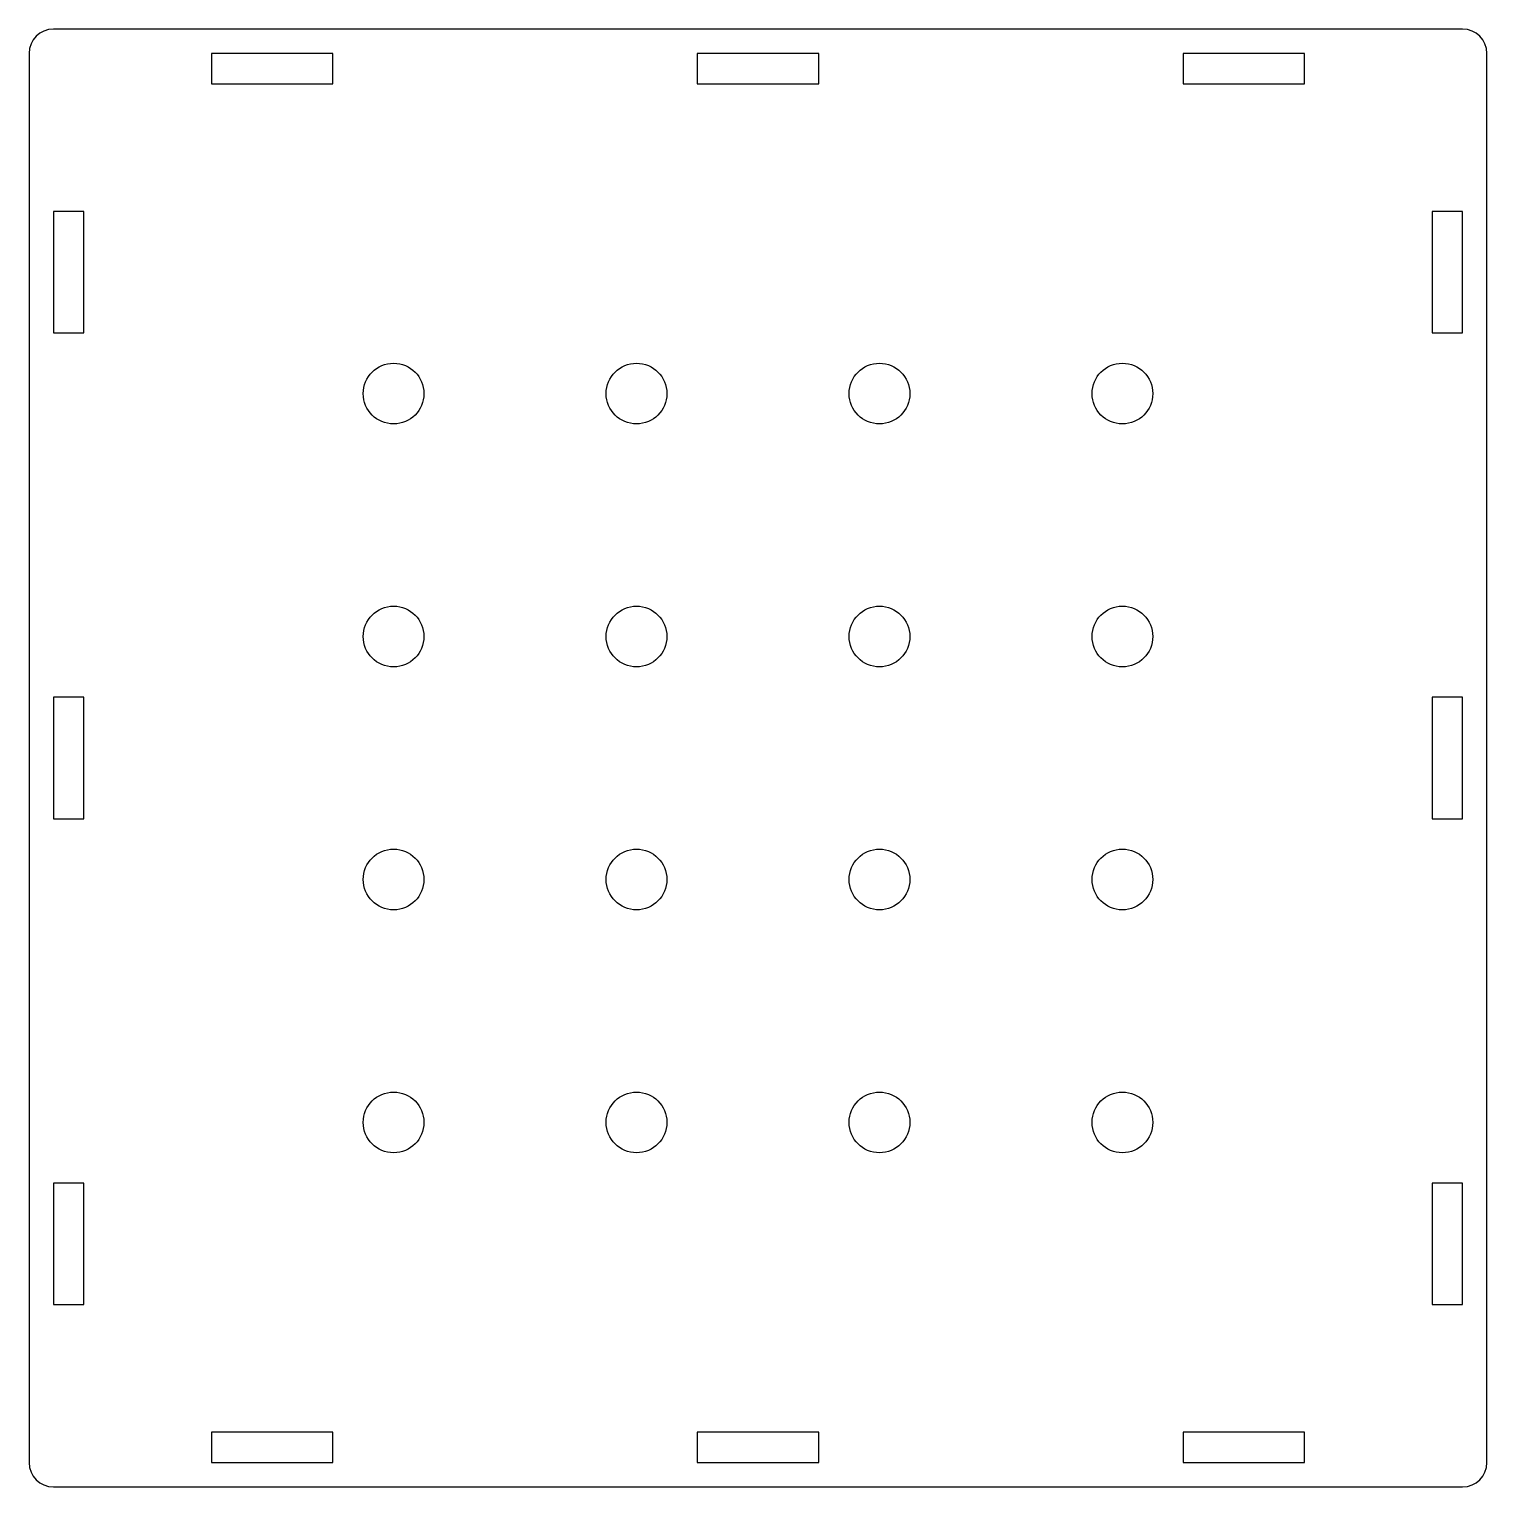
# Model space of a CAD drawing. Header units: millimetres. Extents: x -60 to 60, y -60 to 60.
import ezdxf

# ---------------------------------------------------------------- set-up
doc = ezdxf.new("R2010")
doc.units = ezdxf.units.MM

msp = doc.modelspace()

# ---------------------------------------------------------------- linework, layer by layer
at = {"color": 7, "linetype": 'Continuous', "lineweight": 25}
for p, q in [((58, 60), (-58, 60)), ((-60, 58), (-60, -58)), ((-35, 58), (-45, 58)), ((-45, 58), (-45, 55.5)), ((-35, 55.5), (-35, 58)), ((-5, 58), (-5, 55.5)), ((5, 58), (-5, 58)), ((5, 55.5), (5, 58)), ((35, 58), (35, 55.5)), ((45, 58), (35, 58)), ((45, 55.5), (45, 58)), ((60, -58), (60, 58)), ((-45, 55.5), (-35, 55.5)), ((-5, 55.5), (5, 55.5)), ((35, 55.5), (45, 55.5)), ((-55.5, 45), (-58, 45)), ((-58, 45), (-58, 35)), ((-55.5, 35), (-55.5, 45)), ((58, 45), (55.5, 45)), ((55.5, 45), (55.5, 35)), ((58, 35), (58, 45)), ((-58, 35), (-55.5, 35)), ((55.5, 35), (58, 35)), ((-58, 5), (-58, -5)), ((-55.5, 5), (-58, 5)), ((-55.5, -5), (-55.5, 5)), ((58, 5), (55.5, 5)), ((55.5, 5), (55.5, -5)), ((58, -5), (58, 5)), ((-58, -5), (-55.5, -5)), ((55.5, -5), (58, -5)), ((-58, -35), (-58, -45)), ((-55.5, -35), (-58, -35)), ((-55.5, -45), (-55.5, -35)), ((58, -35), (55.5, -35)), ((55.5, -35), (55.5, -45)), ((58, -45), (58, -35)), ((-58, -45), (-55.5, -45)), ((55.5, -45), (58, -45)), ((-35, -55.5), (-45, -55.5)), ((-45, -55.5), (-45, -58)), ((-35, -58), (-35, -55.5)), ((5, -55.5), (-5, -55.5)), ((-5, -55.5), (-5, -58)), ((5, -58), (5, -55.5)), ((45, -55.5), (35, -55.5)), ((35, -55.5), (35, -58)), ((45, -58), (45, -55.5)), ((-45, -58), (-35, -58)), ((-5, -58), (5, -58)), ((35, -58), (45, -58)), ((-58, -60), (58, -60))]:
    msp.add_line(p, q, dxfattribs=at)
for centre in [(-30, 30), (-10, 30), (10, 30), (30, 30), (-30, 10), (-10, 10), (10, 10), (30, 10), (-30, -10), (-10, -10), (10, -10), (30, -10), (-30, -30), (-10, -30), (10, -30), (30, -30)]:
    msp.add_circle(centre, 2.5, dxfattribs=at)
for centre, start, end in [((-58, 58), 90, 180), ((58, 58), 0, 90), ((-58, -58), 180, 270), ((58, -58), 270, 0)]:
    msp.add_arc(centre, 2, start, end, dxfattribs=at)

doc.saveas('drawing.dxf')
